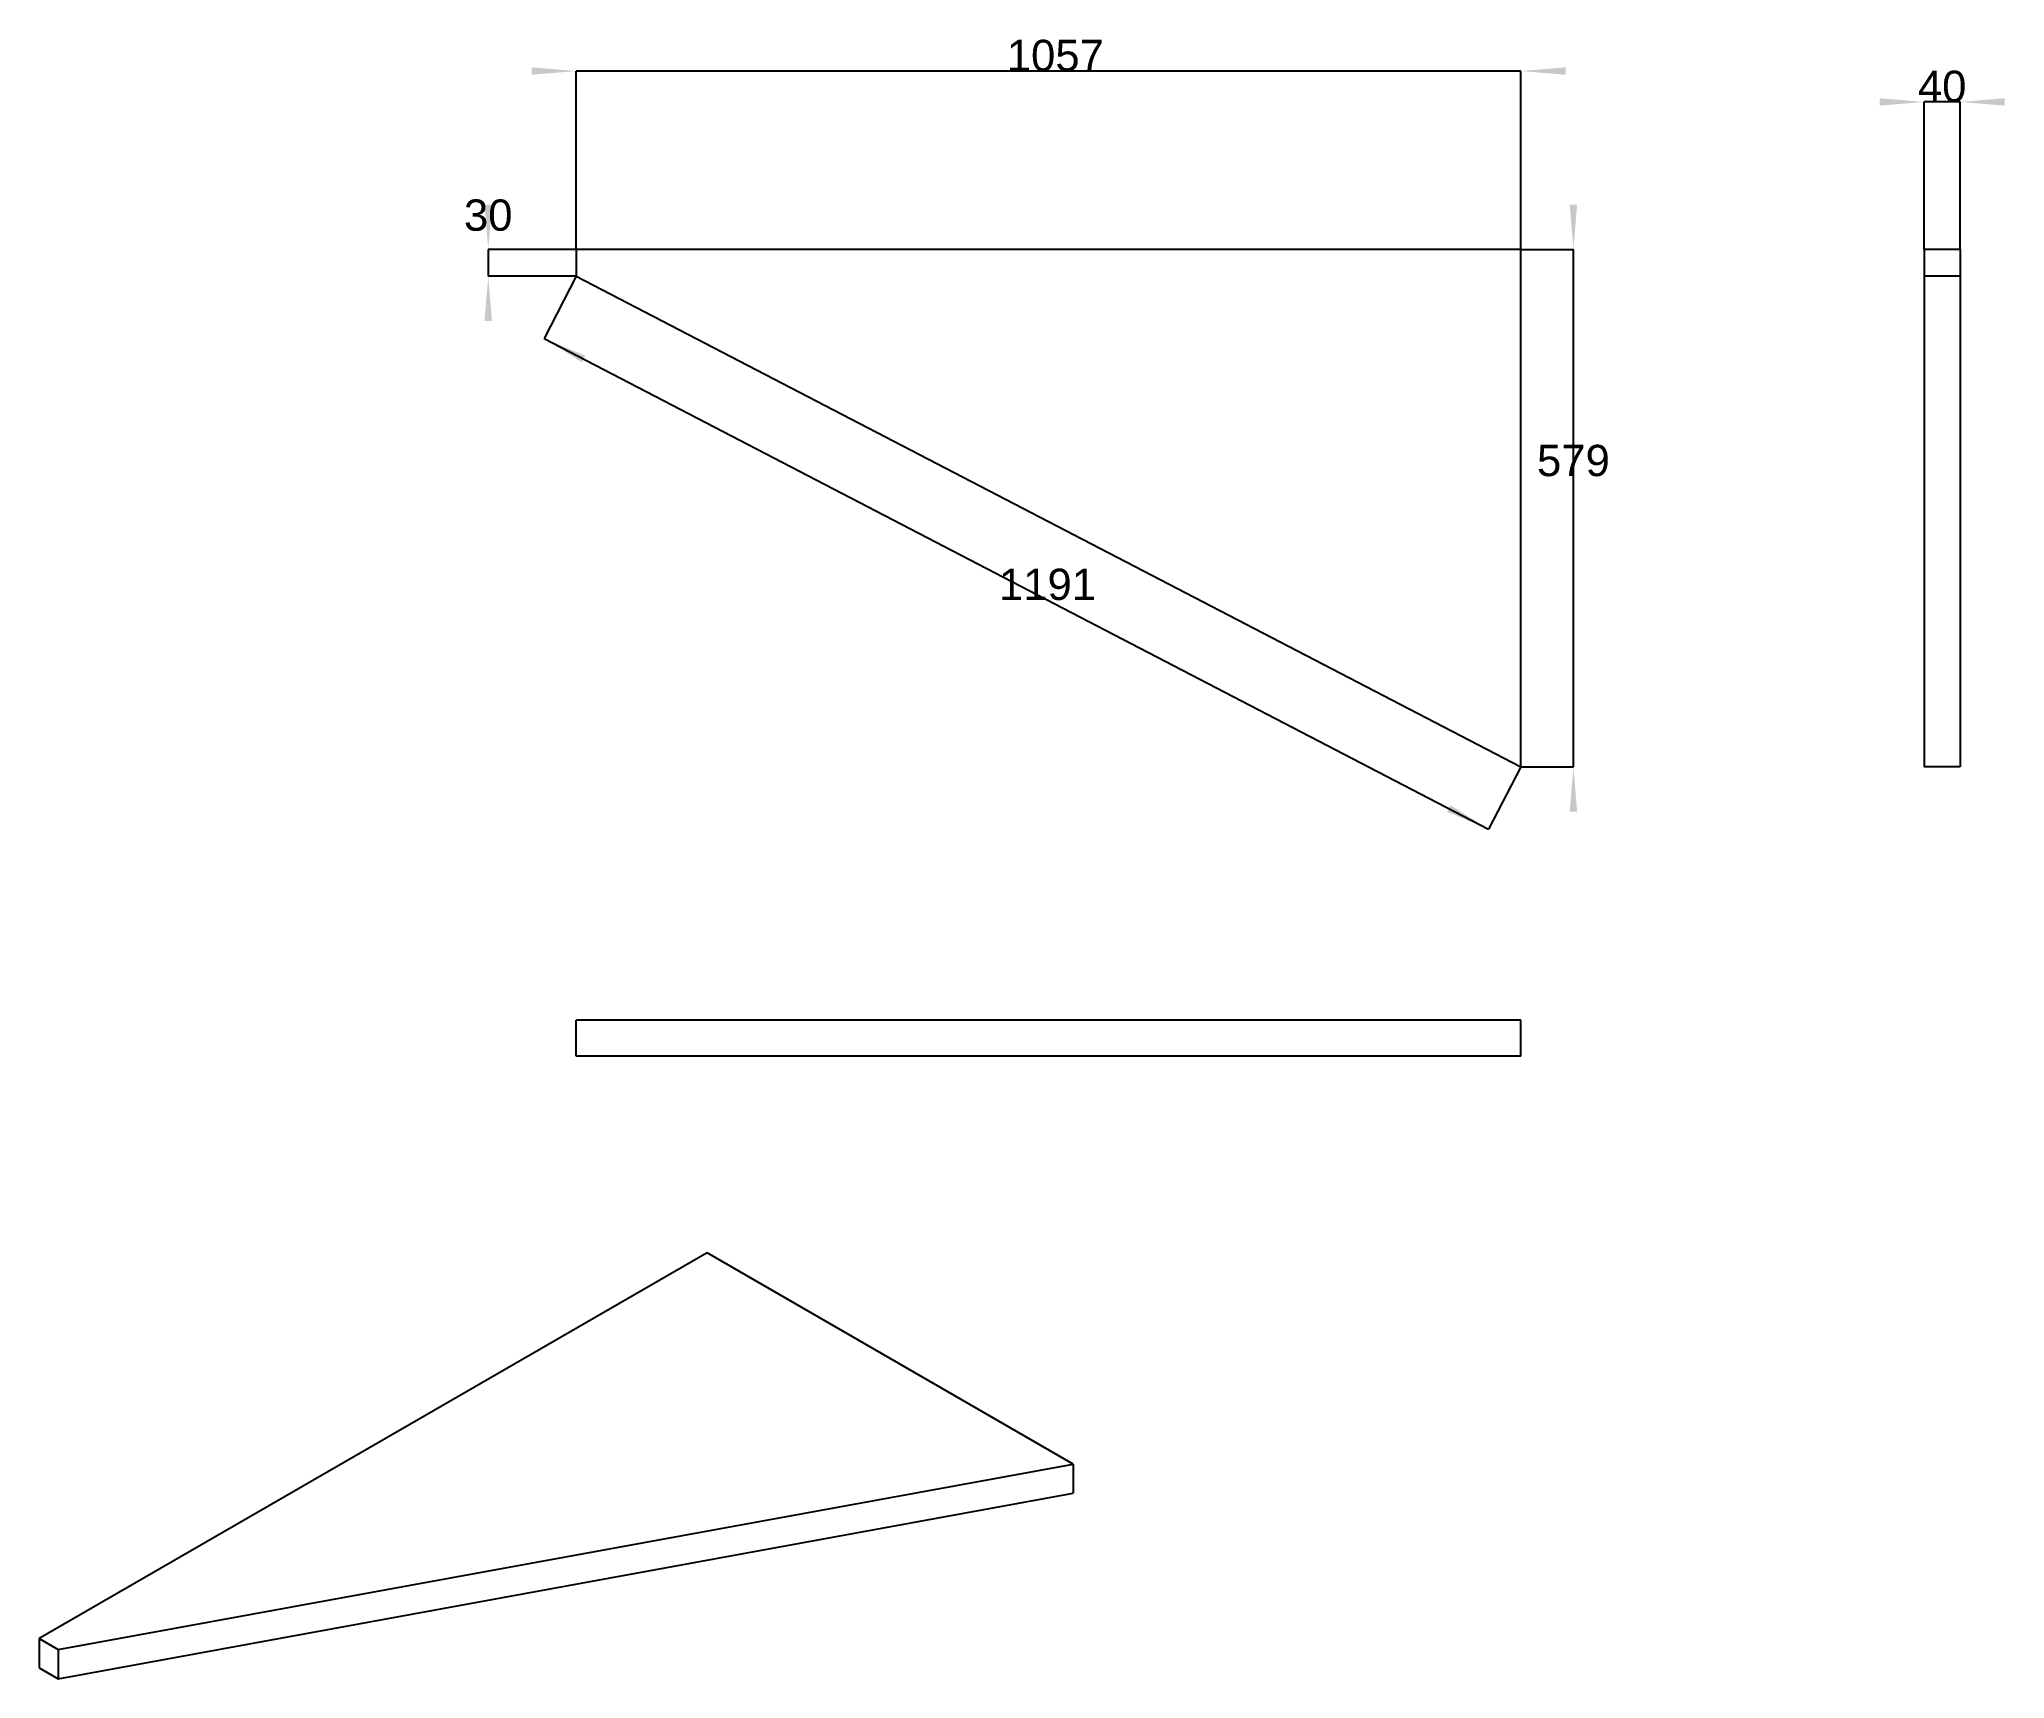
# Model space of a CAD drawing. Header units: millimetres. Extents: x 12 to 232, y 22 to 205.
import ezdxf
from ezdxf.enums import TextEntityAlignment as Align

# ---------------------------------------------------------------- set-up
doc = ezdxf.new("R2010")
doc.units = ezdxf.units.MM
doc.layers.get('0').update_dxf_attribs({"linetype": 'CONTINUOUS'})
for name, color, linetype in [('Dimension021', 7, 'CONTINUOUS'), ('Dimension022', 7, 'CONTINUOUS'), ('Dimension023', 7, 'CONTINUOUS'), ('Dimension024', 7, 'CONTINUOUS'), ('Dimension027', 7, 'CONTINUOUS'), ('ProjItem003', 7, 'CONTINUOUS'), ('ProjItem004', 7, 'CONTINUOUS'), ('ProjItem005', 7, 'CONTINUOUS'), ('ProjItem006', 7, 'CONTINUOUS')]:
    doc.layers.add(name, color=color, linetype=linetype)
doc.styles.get("Standard").update_dxf_attribs({"font": 'arial.ttf'})
doc.dimstyles.get("Standard").update_dxf_attribs({"dimscale": 0, "dimtxt": 2.5, "dimasz": 2.5, "dimexe": 1.25, "dimexo": 0.625, "dimtad": 1, "dimtxsty": 'STANDARD', "dimcen": 2.5, "dimazin": 3, "dimtfac": 1, "dimtmove": 0, "dimatfit": 3})

# ---------------------------------------------------------------- blocks, each defined once
blk = doc.blocks.new('*Dimension021')
at = {"color": 0}
for points in [[(67.4052, 202.097), (67.4052, 201.264), (72.4052, 201.681)], [(183.109, 202.097), (183.109, 201.264), (178.109, 201.681)]]:
    blk.add_solid(points, dxfattribs=at)
at = {"layer": 'Dimension021'}
for p, q in [((72.4052, 181.731), (72.4052, 201.681)), ((178.109, 201.681), (72.4052, 201.681)), ((178.109, 181.731), (178.109, 201.681))]:
    blk.add_line(p, q, dxfattribs=at)
blk.add_text('1057', height=3.5, dxfattribs=at).set_placement((126.007, 201.681), align=Align.CENTER)
blk = doc.blocks.new('*Dimension022')
at = {"color": 0}
for points in [[(184.396, 186.731), (183.563, 186.731), (183.98, 181.731)], [(184.396, 118.824), (183.563, 118.824), (183.98, 123.824)]]:
    blk.add_solid(points, dxfattribs=at)
at = {"layer": 'Dimension022'}
for p, q in [((178.109, 181.731), (183.98, 181.731)), ((183.98, 123.824), (183.98, 181.731)), ((178.109, 123.824), (183.98, 123.824))]:
    blk.add_line(p, q, dxfattribs=at)
blk.add_text('579', height=3.5, dxfattribs=at).set_placement((183.98, 156.364), align=Align.CENTER)
blk = doc.blocks.new('*Dimension023')
at = {"color": 0}
for points in [[(73.4193, 169.837), (73.0351, 169.097), (68.7901, 171.772)], [(170.249, 119.539), (169.865, 118.799), (174.494, 116.864)]]:
    blk.add_solid(points, dxfattribs=at)
at = {"layer": 'Dimension023'}
for p, q in [((72.4052, 178.731), (68.7901, 171.772)), ((68.7901, 171.772), (174.494, 116.864)), ((178.109, 123.824), (174.494, 116.864))]:
    blk.add_line(p, q, dxfattribs=at)
blk.add_text('1191', height=3.5, dxfattribs=at).set_placement((125.128, 142.507), align=Align.CENTER)
blk = doc.blocks.new('*Dimension024')
at = {"color": 0}
for points in [[(62.1316, 186.731), (62.9649, 186.731), (62.5483, 181.731)], [(62.1316, 173.731), (62.9649, 173.731), (62.5483, 178.731)]]:
    blk.add_solid(points, dxfattribs=at)
at = {"layer": 'Dimension024'}
for p, q in [((72.4052, 181.731), (62.5483, 181.731)), ((62.5483, 181.731), (62.5483, 178.731)), ((72.4052, 178.731), (62.5483, 178.731))]:
    blk.add_line(p, q, dxfattribs=at)
blk.add_text('30', height=3.5, dxfattribs=at).set_placement((62.5483, 183.818), align=Align.CENTER)
blk = doc.blocks.new('*Dimension027')
at = {"color": 0}
for points in [[(218.239, 198.642), (218.239, 197.808), (223.239, 198.225)], [(232.239, 198.642), (232.239, 197.808), (227.239, 198.225)]]:
    blk.add_solid(points, dxfattribs=at)
at = {"layer": 'Dimension027'}
for p, q in [((223.239, 181.731), (223.239, 198.225)), ((227.239, 198.225), (223.239, 198.225)), ((227.239, 181.731), (227.239, 198.225))]:
    blk.add_line(p, q, dxfattribs=at)
blk.add_text('40', height=3.5, dxfattribs=at).set_placement((225.239, 198.225), align=Align.CENTER)

msp = doc.modelspace()

# ---------------------------------------------------------------- linework, layer by layer
at = {"layer": 'ProjItem003'}
for p, q in [((178.109, 181.731), (72.4052, 181.731)), ((72.4052, 181.731), (72.4052, 178.731)), ((178.109, 123.824), (178.109, 181.731)), ((72.4052, 178.731), (178.109, 123.824))]:
    msp.add_line(p, q, dxfattribs=at)
at = {"layer": 'ProjItem004'}
for p, q in [((87.058, 69.4641), (12.3142, 26.3108)), ((128.005, 45.8235), (87.058, 69.4641)), ((14.4356, 25.086), (128.005, 45.8235)), ((128.005, 45.8235), (128.005, 42.5575)), ((14.4356, 21.82), (128.005, 42.5575)), ((12.3142, 26.3108), (14.4356, 25.086)), ((12.3142, 26.3108), (12.3142, 23.0448)), ((14.4356, 25.086), (14.4356, 21.82)), ((12.3142, 23.0448), (14.4356, 21.82))]:
    msp.add_line(p, q, dxfattribs=at)
at = {"layer": 'ProjItem005'}
for p, q in [((223.239, 181.731), (223.239, 178.731)), ((227.239, 181.731), (223.239, 181.731)), ((227.239, 181.731), (227.239, 178.731)), ((223.239, 178.731), (223.239, 123.824)), ((227.239, 178.731), (223.239, 178.731)), ((227.239, 178.731), (227.239, 123.824)), ((227.239, 123.824), (223.239, 123.824))]:
    msp.add_line(p, q, dxfattribs=at)
at = {"layer": 'ProjItem006'}
for p, q in [((178.109, 95.4804), (72.4052, 95.4804)), ((72.4052, 91.4804), (72.4052, 95.4804)), ((178.109, 91.4804), (178.109, 95.4804)), ((178.109, 91.4804), (72.4052, 91.4804))]:
    msp.add_line(p, q, dxfattribs=at)

# ---------------------------------------------------------------- dimensions: what is measured, and where the dimension line sits
at = {"layer": 'Dimension021'}
dim = msp.add_linear_dim(base=(126.007, 201.681), p1=(178.109, 181.731), p2=(72.4052, 181.731), text='1057', dimstyle='STANDARD', dxfattribs=at)
dim.commit()
dim.dimension.update_dxf_attribs({"geometry": '*Dimension021', "text_midpoint": (126.007, 196.681)})
at = {"layer": 'Dimension022'}
dim = msp.add_linear_dim(base=(183.98, 156.364), p1=(178.109, 123.824), p2=(178.109, 181.731), angle=90, text='579', dimstyle='STANDARD', dxfattribs=at)
dim.commit()
dim.dimension.update_dxf_attribs({"geometry": '*Dimension022', "text_midpoint": (188.98, 156.364)})
at = {"layer": 'Dimension023'}
dim = msp.add_aligned_dim(p1=(72.4052, 178.731), p2=(178.109, 123.824), distance=-7.8426, text='1191', dimstyle='STANDARD', dxfattribs=at)
dim.commit()
dim.dimension.update_dxf_attribs({"geometry": '*Dimension023', "text_midpoint": (122.824, 146.944)})
at = {"layer": 'Dimension024'}
dim = msp.add_linear_dim(base=(62.5483, 183.818), p1=(72.4052, 181.731), p2=(72.4052, 178.731), angle=90, text='30', dimstyle='STANDARD', dxfattribs=at)
dim.commit()
dim.dimension.update_dxf_attribs({"geometry": '*Dimension024', "text_midpoint": (57.5483, 183.818)})
at = {"layer": 'Dimension027'}
dim = msp.add_linear_dim(base=(225.239, 198.225), p1=(227.239, 181.731), p2=(223.239, 181.731), text='40', dimstyle='STANDARD', dxfattribs=at)
dim.commit()
dim.dimension.update_dxf_attribs({"geometry": '*Dimension027', "text_midpoint": (225.239, 193.225)})

doc.saveas('drawing.dxf')
